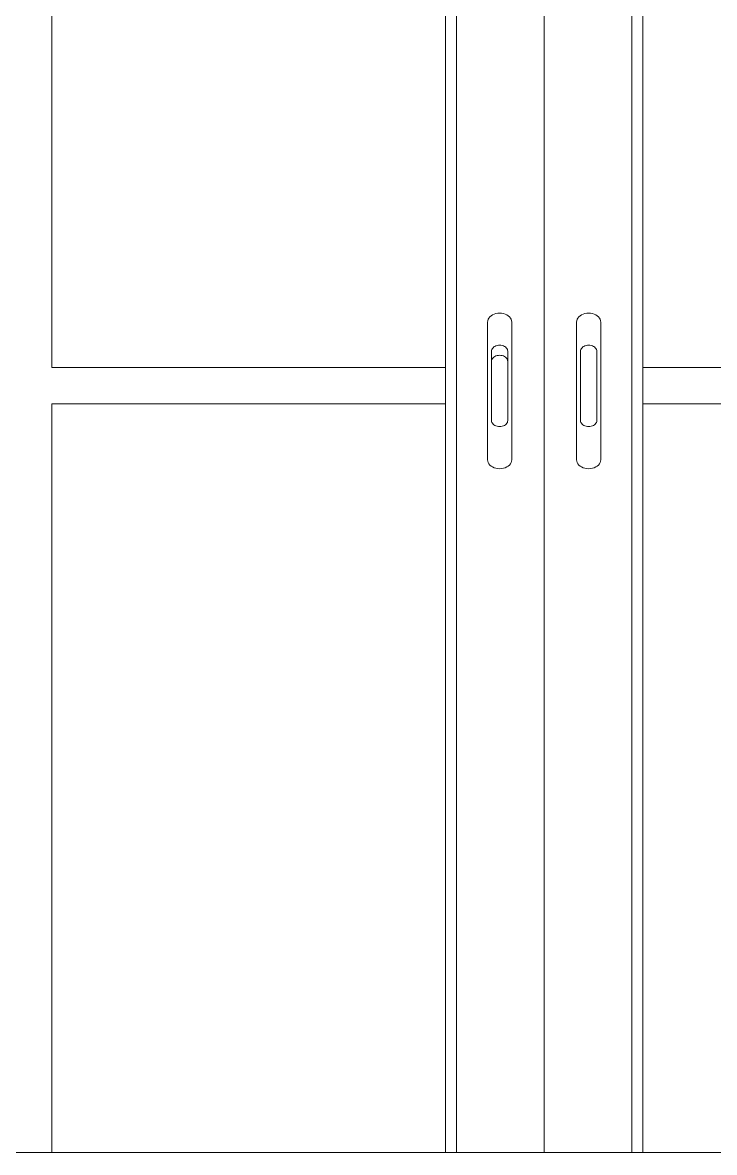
# Model space of a CAD drawing. Header units: inches. Extents: x 136316 to 139491, y -21083 to -17511.
# Drawn here: x 137683.4 to 137702.58, y -19917.19 to -19885.88 of the extents above; entities that cross this region are included whole.
import ezdxf

# ---------------------------------------------------------------- set-up
doc = ezdxf.new("R2010")
doc.units = ezdxf.units.IN
doc.header["$LTSCALE"] = 0.5
doc.header["$MEASUREMENT"] = 0
doc.layers.add('PARAPET', color=50, linetype='Continuous', lineweight=13)
doc.layers.add('window', color=4, linetype='Continuous', lineweight=13)

msp = doc.modelspace()

# ---------------------------------------------------------------- linework, layer by layer
at = {"layer": 'PARAPET'}
msp.add_line((137744.817, -19917.194), (137624.86, -19917.194), dxfattribs=at)
at = {"layer": 'window'}
for p, q in [((137697.86, -19870.694), (137697.86, -19917.194)), ((137695.426, -19917.194), (137695.426, -19872.717)), ((137700.293, -19917.194), (137700.293, -19872.717)), ((137684.218, -19872.97), (137684.218, -19895.438)), ((137695.122, -19917.194), (137695.122, -19872.97)), ((137700.598, -19917.194), (137700.598, -19872.97)), ((137696.523, -19893.944), (137696.474, -19893.959)), ((137696.574, -19893.935), (137696.523, -19893.944)), ((137696.626, -19893.932), (137696.574, -19893.935)), ((137696.678, -19893.935), (137696.626, -19893.932)), ((137696.73, -19893.944), (137696.678, -19893.935)), ((137696.778, -19893.959), (137696.73, -19893.944)), ((137698.99, -19893.944), (137698.941, -19893.959)), ((137699.041, -19893.935), (137698.99, -19893.944)), ((137699.093, -19893.932), (137699.041, -19893.935)), ((137699.146, -19893.935), (137699.093, -19893.932)), ((137699.146, -19893.935), (137699.197, -19893.944)), ((137699.197, -19893.944), (137699.245, -19893.959)), ((137696.296, -19894.142), (137696.291, -19894.181)), ((137696.291, -19894.181), (137696.291, -19897.996)), ((137696.308, -19894.104), (137696.296, -19894.142)), ((137696.328, -19894.068), (137696.308, -19894.104)), ((137696.355, -19894.035), (137696.328, -19894.068)), ((137696.39, -19894.005), (137696.355, -19894.035)), ((137696.429, -19893.98), (137696.39, -19894.005)), ((137696.474, -19893.959), (137696.429, -19893.98)), ((137696.823, -19893.98), (137696.778, -19893.959)), ((137696.863, -19894.005), (137696.823, -19893.98)), ((137696.897, -19894.035), (137696.863, -19894.005)), ((137696.924, -19894.068), (137696.897, -19894.035)), ((137696.944, -19894.104), (137696.924, -19894.068)), ((137696.957, -19894.142), (137696.944, -19894.104)), ((137696.961, -19894.181), (137696.944, -19894.104)), ((137696.961, -19894.181), (137696.957, -19894.142)), ((137696.961, -19897.996), (137696.961, -19894.181)), ((137698.759, -19894.181), (137698.775, -19894.104)), ((137698.759, -19894.181), (137698.763, -19894.142)), ((137698.759, -19897.996), (137698.759, -19894.181)), ((137698.763, -19894.142), (137698.775, -19894.104)), ((137698.775, -19894.104), (137698.795, -19894.068)), ((137698.795, -19894.068), (137698.823, -19894.035)), ((137698.857, -19894.005), (137698.823, -19894.035)), ((137698.897, -19893.98), (137698.857, -19894.005)), ((137698.897, -19893.98), (137698.941, -19893.959)), ((137699.245, -19893.959), (137699.29, -19893.98)), ((137699.29, -19893.98), (137699.33, -19894.005)), ((137699.33, -19894.005), (137699.364, -19894.035)), ((137699.391, -19894.068), (137699.364, -19894.035)), ((137699.412, -19894.104), (137699.391, -19894.068)), ((137699.424, -19894.142), (137699.412, -19894.104)), ((137699.424, -19894.142), (137699.428, -19894.181)), ((137699.428, -19894.181), (137699.428, -19897.996)), ((137696.444, -19894.891), (137696.467, -19894.871)), ((137696.467, -19894.871), (137696.494, -19894.854)), ((137696.494, -19894.854), (137696.524, -19894.84)), ((137696.524, -19894.84), (137696.557, -19894.83)), ((137696.557, -19894.83), (137696.591, -19894.824)), ((137696.591, -19894.824), (137696.626, -19894.822)), ((137696.626, -19894.822), (137696.661, -19894.824)), ((137696.661, -19894.824), (137696.696, -19894.83)), ((137696.696, -19894.83), (137696.728, -19894.84)), ((137696.728, -19894.84), (137696.758, -19894.854)), ((137696.758, -19894.854), (137696.785, -19894.871)), ((137696.785, -19894.871), (137696.808, -19894.891)), ((137698.934, -19894.871), (137698.911, -19894.891)), ((137698.961, -19894.854), (137698.934, -19894.871)), ((137698.991, -19894.84), (137698.961, -19894.854)), ((137699.024, -19894.83), (137698.991, -19894.84)), ((137699.058, -19894.824), (137699.024, -19894.83)), ((137699.093, -19894.822), (137699.058, -19894.824)), ((137699.128, -19894.824), (137699.093, -19894.822)), ((137699.163, -19894.83), (137699.128, -19894.824)), ((137699.195, -19894.84), (137699.163, -19894.83)), ((137699.226, -19894.854), (137699.195, -19894.84)), ((137699.252, -19894.871), (137699.226, -19894.854)), ((137699.275, -19894.891), (137699.252, -19894.871)), ((137696.401, -19894.989), (137696.404, -19894.963)), ((137696.401, -19895.269), (137696.401, -19894.989)), ((137696.404, -19894.963), (137696.412, -19894.937)), ((137696.412, -19894.937), (137696.426, -19894.913)), ((137696.412, -19895.217), (137696.426, -19895.193)), ((137696.426, -19894.913), (137696.444, -19894.891)), ((137696.426, -19895.193), (137696.444, -19895.171)), ((137696.444, -19895.171), (137696.467, -19895.151)), ((137696.467, -19895.151), (137696.494, -19895.134)), ((137696.494, -19895.134), (137696.524, -19895.12)), ((137696.524, -19895.12), (137696.557, -19895.11)), ((137696.557, -19895.11), (137696.591, -19895.104)), ((137696.591, -19895.104), (137696.626, -19895.102)), ((137696.626, -19895.102), (137696.661, -19895.104)), ((137696.661, -19895.104), (137696.696, -19895.11)), ((137696.696, -19895.11), (137696.728, -19895.12)), ((137696.728, -19895.12), (137696.758, -19895.134)), ((137696.758, -19895.134), (137696.785, -19895.151)), ((137696.785, -19895.151), (137696.808, -19895.171)), ((137696.808, -19894.891), (137696.827, -19894.913)), ((137696.808, -19895.171), (137696.827, -19895.193)), ((137696.827, -19894.913), (137696.84, -19894.937)), ((137696.827, -19895.193), (137696.84, -19895.217)), ((137696.84, -19894.937), (137696.848, -19894.963)), ((137696.848, -19894.963), (137696.851, -19894.989)), ((137696.851, -19896.909), (137696.851, -19894.989)), ((137698.871, -19894.963), (137698.868, -19894.989)), ((137698.868, -19894.989), (137698.868, -19896.909)), ((137698.879, -19894.937), (137698.871, -19894.963)), ((137698.893, -19894.913), (137698.879, -19894.937)), ((137698.911, -19894.891), (137698.893, -19894.913)), ((137699.294, -19894.913), (137699.275, -19894.891)), ((137699.307, -19894.937), (137699.294, -19894.913)), ((137699.315, -19894.963), (137699.307, -19894.937)), ((137699.318, -19894.989), (137699.315, -19894.963)), ((137699.318, -19896.909), (137699.318, -19894.989)), ((137695.122, -19895.438), (137684.218, -19895.438)), ((137696.401, -19895.269), (137696.404, -19895.243)), ((137696.401, -19896.909), (137696.401, -19895.269)), ((137696.404, -19895.243), (137696.412, -19895.217)), ((137696.84, -19895.217), (137696.848, -19895.243)), ((137696.848, -19895.243), (137696.851, -19895.269)), ((137700.598, -19895.438), (137711.501, -19895.438)), ((137684.218, -19896.45), (137684.218, -19917.194)), ((137695.122, -19896.45), (137684.218, -19896.45)), ((137700.598, -19896.45), (137711.501, -19896.45)), ((137696.401, -19896.909), (137696.404, -19896.935)), ((137696.404, -19896.935), (137696.412, -19896.961)), ((137696.412, -19896.961), (137696.426, -19896.985)), ((137696.426, -19896.985), (137696.444, -19897.007)), ((137696.444, -19897.007), (137696.467, -19897.027)), ((137696.467, -19897.027), (137696.494, -19897.044)), ((137696.494, -19897.044), (137696.524, -19897.058)), ((137696.524, -19897.058), (137696.557, -19897.068)), ((137696.557, -19897.068), (137696.591, -19897.074)), ((137696.591, -19897.074), (137696.626, -19897.076)), ((137696.626, -19897.076), (137696.661, -19897.074)), ((137696.661, -19897.074), (137696.696, -19897.068)), ((137696.696, -19897.068), (137696.728, -19897.058)), ((137696.728, -19897.058), (137696.758, -19897.044)), ((137696.758, -19897.044), (137696.785, -19897.027)), ((137696.785, -19897.027), (137696.808, -19897.007)), ((137696.808, -19897.007), (137696.827, -19896.985)), ((137696.827, -19896.985), (137696.84, -19896.961)), ((137696.84, -19896.961), (137696.848, -19896.935)), ((137696.848, -19896.935), (137696.851, -19896.909)), ((137698.871, -19896.935), (137698.868, -19896.909)), ((137698.879, -19896.961), (137698.871, -19896.935)), ((137698.893, -19896.985), (137698.879, -19896.961)), ((137698.911, -19897.007), (137698.893, -19896.985)), ((137698.934, -19897.027), (137698.911, -19897.007)), ((137698.961, -19897.044), (137698.934, -19897.027)), ((137698.991, -19897.058), (137698.961, -19897.044)), ((137699.024, -19897.068), (137698.991, -19897.058)), ((137699.058, -19897.074), (137699.024, -19897.068)), ((137699.093, -19897.076), (137699.058, -19897.074)), ((137699.128, -19897.074), (137699.093, -19897.076)), ((137699.163, -19897.068), (137699.128, -19897.074)), ((137699.195, -19897.058), (137699.163, -19897.068)), ((137699.226, -19897.044), (137699.195, -19897.058)), ((137699.252, -19897.027), (137699.226, -19897.044)), ((137699.275, -19897.007), (137699.252, -19897.027)), ((137699.294, -19896.985), (137699.275, -19897.007)), ((137699.307, -19896.961), (137699.294, -19896.985)), ((137699.315, -19896.935), (137699.307, -19896.961)), ((137699.318, -19896.909), (137699.315, -19896.935)), ((137696.296, -19898.035), (137696.291, -19897.996)), ((137696.291, -19897.996), (137696.308, -19898.073)), ((137696.957, -19898.035), (137696.961, -19897.996)), ((137698.763, -19898.035), (137698.759, -19897.996)), ((137699.428, -19897.996), (137699.412, -19898.073)), ((137699.424, -19898.035), (137699.428, -19897.996)), ((137696.296, -19898.035), (137696.308, -19898.073)), ((137696.308, -19898.073), (137696.328, -19898.109)), ((137696.328, -19898.109), (137696.355, -19898.142)), ((137696.355, -19898.142), (137696.39, -19898.172)), ((137696.39, -19898.172), (137696.429, -19898.197)), ((137696.429, -19898.197), (137696.474, -19898.218)), ((137696.474, -19898.218), (137696.523, -19898.233)), ((137696.523, -19898.233), (137696.574, -19898.242)), ((137696.574, -19898.242), (137696.626, -19898.245)), ((137696.626, -19898.245), (137696.678, -19898.242)), ((137696.678, -19898.242), (137696.73, -19898.233)), ((137696.73, -19898.233), (137696.778, -19898.218)), ((137696.778, -19898.218), (137696.823, -19898.197)), ((137696.823, -19898.197), (137696.863, -19898.172)), ((137696.863, -19898.172), (137696.897, -19898.142)), ((137696.897, -19898.142), (137696.924, -19898.109)), ((137696.924, -19898.109), (137696.944, -19898.073)), ((137696.944, -19898.073), (137696.957, -19898.035)), ((137698.775, -19898.073), (137698.763, -19898.035)), ((137698.775, -19898.073), (137698.795, -19898.109)), ((137698.795, -19898.109), (137698.823, -19898.142)), ((137698.823, -19898.142), (137698.857, -19898.172)), ((137698.897, -19898.197), (137698.857, -19898.172)), ((137698.941, -19898.218), (137698.897, -19898.197)), ((137698.941, -19898.218), (137698.99, -19898.233)), ((137699.041, -19898.242), (137698.99, -19898.233)), ((137699.093, -19898.245), (137699.041, -19898.242)), ((137699.093, -19898.245), (137699.146, -19898.242)), ((137699.146, -19898.242), (137699.197, -19898.233)), ((137699.245, -19898.218), (137699.197, -19898.233)), ((137699.29, -19898.197), (137699.245, -19898.218)), ((137699.29, -19898.197), (137699.33, -19898.172)), ((137699.33, -19898.172), (137699.364, -19898.142)), ((137699.364, -19898.142), (137699.391, -19898.109)), ((137699.412, -19898.073), (137699.391, -19898.109)), ((137699.424, -19898.035), (137699.412, -19898.073))]:
    msp.add_line(p, q, dxfattribs=at)

doc.saveas('drawing.dxf')
